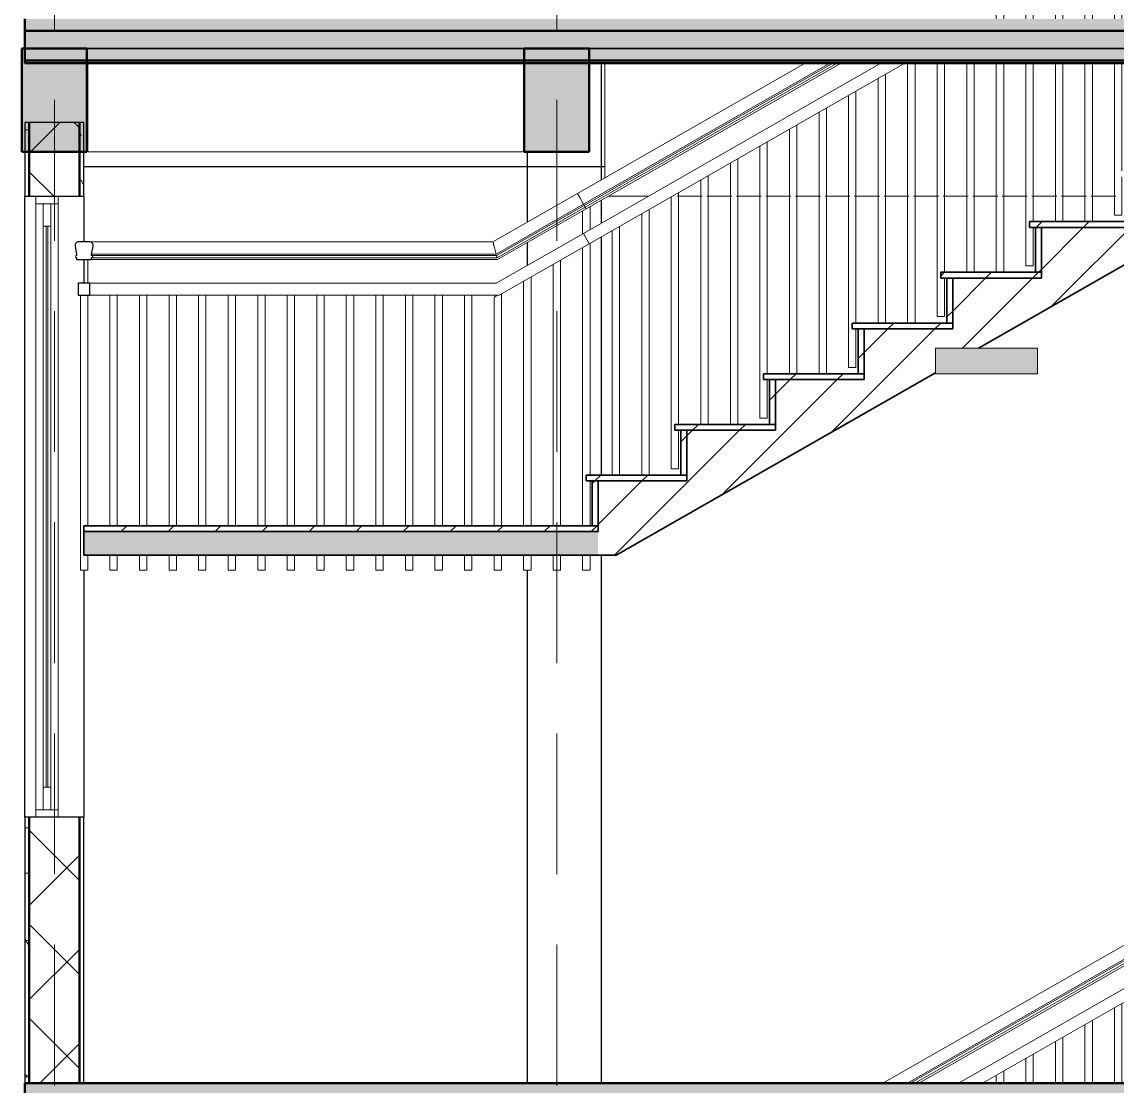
# Model space of a CAD drawing. Header units: millimetres. Extents: x -20510 to 108935, y -243239 to 20306.
# Drawn here: x 49990 to 53696, y -56510 to -52910 of the extents above; entities that cross this region are included whole.
import ezdxf

# ---------------------------------------------------------------- set-up
doc = ezdxf.new("R2010")
doc.units = ezdxf.units.MM
doc.linetypes.add('Hidden', pattern=[714.375, 476.25, -238.125])
for name, color, linetype, lineweight in [('A-DETL', 8, 'Continuous', 9), ('A-DETL-GENF', 8, 'Continuous', 18), ('A-FLOR', 7, 'Continuous', 9), ('A-FLOR-HRAL', 2, 'Continuous', 9), ('A-FLOR-MCUT', 7, 'Continuous', 50), ('A-FLOR-PATT', 8, 'Continuous', 9), ('A-GLAZ', 4, 'Continuous', 18), ('A-WALL', 7, 'Continuous', 25), ('A-WALL-PATT', 8, 'Continuous', 18), ('S-BEAM', 7, 'Continuous', 9), ('S-COLS', 7, 'Continuous', 25), ('S-FNDN', 7, 'Continuous', 9), ('S-GRID', 1, 'Continuous', 9), ('S-STRS', 2, 'Continuous', 18)]:
    doc.layers.add(name, color=color, linetype=linetype, lineweight=lineweight)
pattern_1 = [(0, (59370.136, -57999.29), (304.8, 76.2), [25.146, -203.454, 25.146, -203.454, -1219.2]), (0, (59370.136, -57999.29), (304.8, 76.2), [-457.2, 25.146, -432.054, 25.146, -203.454, -533.4]), (0, (59370.136, -57999.29), (304.8, 76.2), [-1143, 25.146, -127.254, 25.146, -355.854]), (120, (59484.436, -57961.19), (-218.39114, 225.86454), [25.146, -203.454, 25.146, -203.454, -1219.2]), (120, (59484.436, -57961.19), (-218.39114, 225.86454), [-457.2, 25.146, -432.054, 25.146, -203.454, -533.4]), (120, (59484.436, -57961.19), (-218.39114, 225.86454), [-1143, 25.146, -127.254, 25.146, -355.854]), (240, (59522.536, -57808.79), (-86.40886, -302.06454), [25.146, -203.454, 25.146, -203.454, -1219.2]), (240, (59522.536, -57808.79), (-86.40886, -302.06454), [-457.2, 25.146, -432.054, 25.146, -203.454, -533.4]), (240, (59522.536, -57808.79), (-86.40886, -302.06454), [-1143, 25.146, -127.254, 25.146, -355.854])]
pattern_2 = [(45, (59370.14, -57999.29), (-79.5495, 79.5495), [])]

# ---------------------------------------------------------------- blocks, each defined once
blk = doc.blocks.new('CUA SO 2 CANH NHOM KINH O O THOANG - K3_3100x2100-2404852-MẶT CẮT 3-3')
at = {"layer": 'A-GLAZ'}
for p, q in [((-14887, 3000), (-14963, 3000)), ((-14963, 3000), (-14963, 2975)), ((-14963, 2975), (-14887, 2975)), ((-14912.5, 2975), (-14937.5, 2975)), ((-14937.5, 2975), (-14937.5, 2899)), ((-14912.5, 2899), (-14912.5, 2975)), ((-14887, 2975), (-14887, 3000)), ((-14937.5, 2899), (-14912.5, 2899)), ((-14922.5, 2899), (-14927.5, 2899)), ((-14927.5, 2899), (-14927.5, 1001)), ((-14922.5, 1001), (-14922.5, 2899)), ((-14912.5, 1001), (-14937.5, 1001)), ((-14937.5, 1001), (-14937.5, 925)), ((-14927.5, 1001), (-14922.5, 1001)), ((-14912.5, 925), (-14912.5, 1001)), ((-14887, 925), (-14963, 925)), ((-14963, 925), (-14963, 900)), ((-14963, 900), (-14887, 900)), ((-14937.5, 925), (-14912.5, 925)), ((-14887, 900), (-14887, 925))]:
    blk.add_line(p, q, dxfattribs=at)
at = {"layer": 'A-GLAZ', "lineweight": 18}
for p, q in [((-14963, 2975), (-14963, 925)), ((-14887, 2975), (-14887, 925)), ((-14937.5, 2899), (-14937.5, 1001)), ((-14912.5, 2899), (-14912.5, 1001))]:
    blk.add_line(p, q, dxfattribs=at)
blk = doc.blocks.new('Railing - 25mm-V25-MẶT CẮT 3-3')
at = {"layer": 'A-FLOR-HRAL'}
for p, q in [((-11712.5, 7500), (-11712.5, 7527)), ((-11687.5, 7541.3), (-11687.5, 7500)), ((-11712.5, 6642.9), (-11712.5, 7350)), ((-11687.5, 7350), (-11687.5, 6642.9))]:
    blk.add_line(p, q, dxfattribs=at)
blk = doc.blocks.new('Railing - 25mm-V26-MẶT CẮT 3-3')
at = {"layer": 'A-FLOR-HRAL'}
for p, q in [((-11587.5, 7598.4), (-11587.5, 7500)), ((-11612.5, 7500), (-11612.5, 7584.1)), ((-11612.5, 6664.3), (-11612.5, 7350)), ((-11587.5, 7350), (-11587.5, 6814.3)), ((-11587.5, 6794.3), (-11587.5, 6664.3)), ((-11612.5, 6664.3), (-11600, 6664.3)), ((-11600, 6664.3), (-11587.5, 6664.3))]:
    blk.add_line(p, q, dxfattribs=at)
blk = doc.blocks.new('Railing - 25mm-V27-MẶT CẮT 3-3')
at = {"layer": 'A-FLOR-HRAL'}
for p, q in [((-11512.5, 7500), (-11512.5, 7641.3)), ((-11487.5, 7655.5), (-11487.5, 7500)), ((-11512.5, 6814.3), (-11512.5, 7350)), ((-11487.5, 7350), (-11487.5, 6814.3))]:
    blk.add_line(p, q, dxfattribs=at)
blk = doc.blocks.new('Railing - 25mm-V28-MẶT CẮT 3-3')
at = {"layer": 'A-FLOR-HRAL'}
for p, q in [((-11387.5, 7712.7), (-11387.5, 7500)), ((-11412.5, 7500), (-11412.5, 7698.4)), ((-11412.5, 6814.3), (-11412.5, 7350)), ((-11387.5, 7350), (-11387.5, 6814.3))]:
    blk.add_line(p, q, dxfattribs=at)
blk = doc.blocks.new('Railing - 25mm-V29-MẶT CẮT 3-3')
at = {"layer": 'A-FLOR-HRAL'}
for p, q in [((-11312.5, 7500), (-11312.5, 7755.5)), ((-11287.5, 7769.8), (-11287.5, 7500)), ((-11312.5, 6835.7), (-11312.5, 7350)), ((-11287.5, 7350), (-11287.5, 6985.7)), ((-11287.5, 6965.7), (-11287.5, 6835.7)), ((-11312.5, 6835.7), (-11300, 6835.7)), ((-11300, 6835.7), (-11287.5, 6835.7))]:
    blk.add_line(p, q, dxfattribs=at)
blk = doc.blocks.new('Railing - Railing-2370128-MẶT CẮT 3-3')
at = {"layer": 'A-FLOR-HRAL'}
for p, q in [((-10416, 8460.3), (-12096.6, 7500)), ((-10405.1, 8419.1), (-12013.4, 7500)), ((-10403.8, 8414.2), (-12003.7, 7500)), ((-10403.8, 8414.2), (-12003.7, 7500)), ((-11988.4, 7500), (-10401.8, 8406.6)), ((-10401.8, 8406.6), (-11988.4, 7500)), ((-10400, 8400), (-11975, 7500)), ((-10405.3, 8320), (-11840.3, 7500)), ((-10394.7, 8280), (-11759.7, 7500))]:
    blk.add_line(p, q, dxfattribs=at)
for name in ['Railing - 25mm-V29-MẶT CẮT 3-3', 'Railing - 25mm-V28-MẶT CẮT 3-3', 'Railing - 25mm-V27-MẶT CẮT 3-3', 'Railing - 25mm-V26-MẶT CẮT 3-3', 'Railing - 25mm-V25-MẶT CẮT 3-3']:
    blk.add_blockref(name, (0, 0))
blk = doc.blocks.new('Railing - 25mm-2368058-MẶT CẮT 3-3')
at = {"layer": 'A-FLOR-HRAL'}
blk.add_line((-14787.1, 2850), (-14787.1, 2770), dxfattribs=at)
blk = doc.blocks.new('Railing - 25mm-V40-MẶT CẮT 3-3')
at = {"layer": 'A-FLOR-HRAL'}
for p, q in [((-13087.8, 10464.1), (-13087.5, 10464.3)), ((-13087.5, 10464.3), (-13087.5, 10387.3)), ((-13112.5, 10373), (-13112.5, 10450)), ((-13087.5, 10341.3), (-13087.5, 9557.1)), ((-13112.5, 9385.7), (-13112.5, 10327)), ((-13087.5, 9537.1), (-13087.5, 9385.7)), ((-13112.5, 9235.7), (-13112.5, 9285.2)), ((-13087.5, 9285.2), (-13087.5, 9235.7)), ((-13112.5, 9235.7), (-13100, 9235.7)), ((-13100, 9235.7), (-13087.5, 9235.7))]:
    blk.add_line(p, q, dxfattribs=at)
blk = doc.blocks.new('Railing - 25mm-V41-MẶT CẮT 3-3')
at = {"layer": 'A-FLOR-HRAL'}
for p, q in [((-14812.1, 9235.7), (-14812.1, 10165.7)), ((-14787.1, 10165.7), (-14787.1, 9385.7)), ((-14787.1, 9285.2), (-14787.1, 9235.7)), ((-14812.1, 9235.7), (-14787.1, 9235.7))]:
    blk.add_line(p, q, dxfattribs=at)
blk = doc.blocks.new('Railing - 25mm-V42-MẶT CẮT 3-3')
at = {"layer": 'A-FLOR-HRAL'}
for p, q in [((-14712.1, 9385.7), (-14712.1, 10165.7)), ((-14687.1, 10165.7), (-14687.1, 9385.7)), ((-14712.1, 9235.7), (-14712.1, 9285.2)), ((-14687.1, 9285.2), (-14687.1, 9235.7)), ((-14712.1, 9235.7), (-14699.6, 9235.7)), ((-14699.6, 9235.7), (-14687.1, 9235.7))]:
    blk.add_line(p, q, dxfattribs=at)
blk = doc.blocks.new('Railing - 25mm-V43-MẶT CẮT 3-3')
at = {"layer": 'A-FLOR-HRAL'}
for p, q in [((-13412.1, 9385.7), (-13412.1, 10158.8)), ((-13387.1, 10170.1), (-13387.1, 9385.7)), ((-13412.1, 9235.7), (-13412.1, 9285.2)), ((-13387.1, 9285.2), (-13387.1, 9235.7)), ((-13412.1, 9235.7), (-13399.6, 9235.7)), ((-13399.6, 9235.7), (-13387.1, 9235.7))]:
    blk.add_line(p, q, dxfattribs=at)
at = {"layer": 'A-FLOR-HRAL', "flags": 128}
blk.add_lwpolyline([(-13412.1, 10158.8), (-13411.8, 10159), (-13409.4, 10160.4), (-13405, 10162.8), (-13400, 10165.7)], dxfattribs=at)
blk = doc.blocks.new('Railing - 25mm-V44-MẶT CẮT 3-3')
at = {"layer": 'A-FLOR-HRAL'}
for p, q in [((-13312.1, 9385.7), (-13312.1, 10212.9)), ((-13287.1, 10227.2), (-13287.1, 9385.7)), ((-13312.1, 9235.7), (-13312.1, 9285.2)), ((-13287.1, 9285.2), (-13287.1, 9235.7)), ((-13312.1, 9235.7), (-13299.6, 9235.7)), ((-13299.6, 9235.7), (-13287.1, 9235.7))]:
    blk.add_line(p, q, dxfattribs=at)
blk = doc.blocks.new('Railing - 25mm-V45-MẶT CẮT 3-3')
at = {"layer": 'A-FLOR-HRAL'}
for p, q in [((-13212.1, 9385.7), (-13212.1, 10270.1)), ((-13187.1, 10284.3), (-13187.1, 9385.7)), ((-13212.1, 9235.7), (-13212.1, 9285.2)), ((-13187.1, 9285.2), (-13187.1, 9235.7)), ((-13212.1, 9235.7), (-13199.6, 9235.7)), ((-13199.6, 9235.7), (-13187.1, 9235.7))]:
    blk.add_line(p, q, dxfattribs=at)
blk = doc.blocks.new('Railing - 25mm-2368061-MẶT CẮT 3-3')
at = {"layer": 'A-FLOR-HRAL'}
for p, q in [((-13012.5, 5957.1), (-13012.5, 6784.1)), ((-12987.5, 6798.4), (-12987.5, 5957.1))]:
    blk.add_line(p, q, dxfattribs=at)
blk = doc.blocks.new('Railing - 25mm-2368063-MẶT CẮT 3-3')
at = {"layer": 'A-FLOR-HRAL'}
for p, q in [((-12912.5, 5957.1), (-12912.5, 6841.3)), ((-12887.5, 6855.5), (-12887.5, 5957.1))]:
    blk.add_line(p, q, dxfattribs=at)
blk = doc.blocks.new('Railing - 25mm-V21-MẶT CẮT 3-3')
at = {"layer": 'A-FLOR-HRAL'}
for p, q in [((-12487.5, 7084.1), (-12487.5, 6300)), ((-12512.5, 6150), (-12512.5, 7069.8)), ((-12487.5, 6280), (-12487.5, 6150)), ((-12512.5, 6150), (-12500, 6150)), ((-12500, 6150), (-12487.5, 6150))]:
    blk.add_line(p, q, dxfattribs=at)
blk = doc.blocks.new('Railing - 25mm-V46-MẶT CẮT 3-3')
at = {"layer": 'A-FLOR-HRAL'}
for p, q in [((-12412.5, 9900), (-12412.5, 10727)), ((-12387.5, 10741.2), (-12387.5, 9900))]:
    blk.add_line(p, q, dxfattribs=at)
blk = doc.blocks.new('Railing - 25mm-V22-MẶT CẮT 3-3')
at = {"layer": 'A-FLOR-HRAL'}
for p, q in [((-12012.5, 6471.4), (-12012.5, 7350)), ((-11987.5, 7350), (-11987.5, 6471.4))]:
    blk.add_line(p, q, dxfattribs=at)
blk = doc.blocks.new('Railing - 25mm-V23-MẶT CẮT 3-3')
at = {"layer": 'A-FLOR-HRAL'}
for p, q in [((-11912.5, 6492.9), (-11912.5, 7350)), ((-11887.5, 7350), (-11887.5, 6642.9)), ((-11887.5, 6622.9), (-11887.5, 6492.9)), ((-11912.5, 6492.9), (-11900, 6492.9)), ((-11900, 6492.9), (-11887.5, 6492.9))]:
    blk.add_line(p, q, dxfattribs=at)
blk = doc.blocks.new('Railing - 25mm-V24-MẶT CẮT 3-3')
at = {"layer": 'A-FLOR-HRAL'}
for p, q in [((-11812.5, 6642.9), (-11812.5, 7350)), ((-11787.5, 7350), (-11787.5, 6642.9))]:
    blk.add_line(p, q, dxfattribs=at)
blk = doc.blocks.new('Railing - Railing-2370322-MẶT CẮT 3-3')
at = {"layer": 'A-FLOR-HRAL'}
for p, q in [((-12359.1, 10950), (-13129.9, 10509.5)), ((-12102.8, 10950), (-13109.9, 10374.5)), ((-12275.9, 10950), (-13109.5, 10473.7)), ((-12266.2, 10950), (-13107.1, 10469.5)), ((-12266.2, 10950), (-13107.1, 10469.5)), ((-13103.3, 10462.9), (-12250.9, 10950)), ((-12250.9, 10950), (-13103.3, 10462.9)), ((-12237.5, 10950), (-13100, 10457.1)), ((-12022.2, 10950), (-13090.1, 10339.8)), ((-13129.9, 10509.5), (-13416, 10346)), ((-13122.4, 10496.4), (-13129.9, 10509.5)), ((-13129.9, 10509.5), (-13122.4, 10496.4)), ((-13122.4, 10496.4), (-13109.5, 10473.7)), ((-13109.5, 10473.7), (-13122.4, 10496.4)), ((-13109.5, 10473.7), (-13405.1, 10304.8)), ((-13107.1, 10469.5), (-13403.8, 10299.9)), ((-13107.1, 10469.5), (-13403.8, 10299.9)), ((-13401.8, 10292.3), (-13103.3, 10462.9)), ((-13103.3, 10462.9), (-13401.8, 10292.3)), ((-13100, 10457.1), (-13400, 10285.7)), ((-13109.5, 10473.7), (-13107.1, 10469.5)), ((-13107.1, 10469.5), (-13109.5, 10473.7)), ((-13103.3, 10462.9), (-13107.1, 10469.5)), ((-13107.1, 10469.5), (-13103.3, 10462.9)), ((-13103.3, 10462.9), (-13100, 10457.1)), ((-13100, 10457.1), (-13103.3, 10462.9)), ((-13416, 10346), (-14781.6, 10346)), ((-13109.9, 10374.5), (-13405.3, 10205.7)), ((-13109.9, 10374.5), (-13090.1, 10339.8)), ((-13090.1, 10339.8), (-13109.9, 10374.5)), ((-13405.1, 10304.8), (-14774.2, 10304.8)), ((-13405.1, 10304.8), (-13412, 10330.9)), ((-13090.1, 10339.8), (-13394.7, 10165.7)), ((-13403.8, 10299.9), (-14774.2, 10299.9)), ((-13403.8, 10299.9), (-14774.2, 10299.9)), ((-14774.2, 10292.3), (-13401.8, 10292.3)), ((-13401.8, 10292.3), (-14774.2, 10292.3)), ((-13400, 10285.7), (-14774.2, 10285.7)), ((-13405.3, 10205.7), (-14779.6, 10205.7)), ((-13394.7, 10165.7), (-14779.6, 10165.7))]:
    blk.add_line(p, q, dxfattribs=at)
at = {"layer": 'A-FLOR-HRAL', "lineweight": 25}
for p, q in [((-14781.6, 10346), (-14817.6, 10346)), ((-14830, 10330.9), (-14825, 10304.8)), ((-14825, 10304.8), (-14825, 10299.9)), ((-14774.2, 10304.8), (-14769.2, 10330.9)), ((-14774.2, 10299.9), (-14774.2, 10304.8)), ((-14825, 10292.3), (-14825, 10285.7)), ((-14825, 10285.7), (-14774.2, 10285.7)), ((-14774.2, 10285.7), (-14774.2, 10292.3)), ((-14819.6, 10205.7), (-14819.6, 10165.7)), ((-14779.6, 10205.7), (-14819.6, 10205.7)), ((-14779.6, 10165.7), (-14779.6, 10205.7)), ((-14819.6, 10165.7), (-14779.6, 10165.7))]:
    blk.add_line(p, q, dxfattribs=at)
at = {"layer": 'A-FLOR-HRAL', "flags": 128}
for points in [[(-14772, 10341.6), (-14772.9, 10342.6), (-14775.5, 10344.5), (-14778.5, 10345.6), (-14781.6, 10346)], [(-14769.2, 10330.9), (-14769, 10334.1), (-14769.6, 10337.3), (-14770.9, 10340.1), (-14771.7, 10341.3)], [(-14774.2, 10292.3), (-14773.2, 10292.5), (-14772.3, 10292.9), (-14771.5, 10293.5), (-14770.9, 10294.2), (-14770.5, 10295.2), (-14770.4, 10296.1), (-14770.5, 10297.1), (-14770.9, 10298), (-14771.5, 10298.8), (-14772.3, 10299.4), (-14773.2, 10299.8), (-14774.2, 10299.9)]]:
    blk.add_lwpolyline(points, dxfattribs=at)
at = {"layer": 'A-FLOR-HRAL', "lineweight": 25}
for centre, radius, start, end in [((-14817.6, 10333.3), 12.7, 90, 190.8855), ((-14781.6, 10333.3), 12.7, 349.1145, 90), ((-14825, 10296.1), 3.8, 90, 270), ((-14774.2, 10296.1), 3.8, 270, 90)]:
    blk.add_arc(centre, radius, start, end, dxfattribs=at)
at = {"layer": 'A-FLOR-HRAL'}
for points, knots in [([(-13412, 10330.9), (-13412.3, 10332), (-13412.9, 10334.1), (-13413.7, 10337.3), (-13414.5, 10340.2), (-13415.4, 10343.5), (-13415.9, 10345.6), (-13416, 10346), (-13416, 10346)], [0, 0, 0, 0, 0.142857, 0.285714, 0.428571, 0.571429, 0.857143, 1, 1, 1, 1]), ([(-13401.8, 10292.3), (-13401.8, 10292.3), (-13401.8, 10292.6), (-13402, 10293.4), (-13402.3, 10294.2), (-13402.5, 10295.2), (-13402.8, 10296.1), (-13403, 10297.1), (-13403.3, 10298.1), (-13403.5, 10298.9), (-13403.7, 10299.5), (-13403.8, 10299.9), (-13403.8, 10299.9), (-13403.8, 10299.9)], [0, 0, 0, 0, 0.166667, 0.25, 0.333333, 0.416667, 0.5, 0.583333, 0.666667, 0.75, 0.833333, 0.916667, 1, 1, 1, 1])]:
    blk.add_open_spline(points, degree=3, knots=knots, dxfattribs=at)
for name, p in [('Railing - 25mm-V29-MẶT CẮT 3-3', (0, 3600)), ('Railing - 25mm-V28-MẶT CẮT 3-3', (0, 3600)), ('Railing - 25mm-V27-MẶT CẮT 3-3', (0, 3600)), ('Railing - 25mm-V26-MẶT CẮT 3-3', (0, 3600)), ('Railing - 25mm-V25-MẶT CẮT 3-3', (0, 3600)), ('Railing - 25mm-V22-MẶT CẮT 3-3', (0, 3600)), ('Railing - 25mm-V23-MẶT CẮT 3-3', (0, 3600)), ('Railing - 25mm-V24-MẶT CẮT 3-3', (0, 3600)), ('Railing - 25mm-2368061-MẶT CẮT 3-3', (900, 4114.3)), ('Railing - 25mm-V21-MẶT CẮT 3-3', (300, 3771.4)), ('Railing - 25mm-2368063-MẶT CẮT 3-3', (600, 3942.9)), ('Railing - 25mm-V46-MẶT CẮT 3-3', (0, 0)), ('Railing - 25mm-V21-MẶT CẮT 3-3', (0, 3600)), ('Railing - 25mm-2368063-MẶT CẮT 3-3', (300, 3771.4)), ('Railing - 25mm-2368061-MẶT CẮT 3-3', (300, 3771.4)), ('Railing - 25mm-V21-MẶT CẮT 3-3', (-300, 3428.6)), ('Railing - 25mm-V40-MẶT CẮT 3-3', (0, 0)), ('Railing - 25mm-2368063-MẶT CẮT 3-3', (0, 3600)), ('Railing - 25mm-2368061-MẶT CẮT 3-3', (0, 3600)), ('Railing - 25mm-2368058-MẶT CẮT 3-3', (0, 7435.7)), ('Railing - 25mm-V45-MẶT CẮT 3-3', (0, 0)), ('Railing - 25mm-V44-MẶT CẮT 3-3', (0, 0)), ('Railing - 25mm-V41-MẶT CẮT 3-3', (0, 0)), ('Railing - 25mm-V42-MẶT CẮT 3-3', (0, 0)), ('Railing - 25mm-V42-MẶT CẮT 3-3', (100, 0)), ('Railing - 25mm-V42-MẶT CẮT 3-3', (200, 0)), ('Railing - 25mm-V42-MẶT CẮT 3-3', (300, 0)), ('Railing - 25mm-V42-MẶT CẮT 3-3', (400, 0)), ('Railing - 25mm-V42-MẶT CẮT 3-3', (500, 0)), ('Railing - 25mm-V42-MẶT CẮT 3-3', (600, 0)), ('Railing - 25mm-V42-MẶT CẮT 3-3', (700, 0)), ('Railing - 25mm-V42-MẶT CẮT 3-3', (800, 0)), ('Railing - 25mm-V42-MẶT CẮT 3-3', (900, 0)), ('Railing - 25mm-V42-MẶT CẮT 3-3', (1000, 0)), ('Railing - 25mm-V42-MẶT CẮT 3-3', (1100, 0)), ('Railing - 25mm-V42-MẶT CẮT 3-3', (1200, 0)), ('Railing - 25mm-V43-MẶT CẮT 3-3', (0, 0))]:
    blk.add_blockref(name, p)
blk = doc.blocks.new('dam betong - 220X350-2382505-MẶT CẮT 3-3')
at = {"layer": 'S-BEAM'}
blk.add_hatch(color=256, dxfattribs=at).paths.add_polyline_path([(-14790, 3450), (-14790, 3800), (-15010, 3800), (-15010, 3450), (-14962.4, 3450)])
at = {"layer": 'S-BEAM', "lineweight": 50}
for p, q in [((-14790, 3800), (-15010, 3800)), ((-15010, 3800), (-15010, 3450)), ((-14790, 3450), (-14790, 3800)), ((-15010, 3450), (-14790, 3450))]:
    blk.add_line(p, q, dxfattribs=at)
blk = doc.blocks.new('M_Concrete-Rectangular-Column - COT200X250-V54-MẶT CẮT 3-3')
at = {"layer": 'S-COLS'}
for p, q in [((-13050, 10950), (-13050, 10555.2)), ((-13300, 10650), (-13300, 10412.3)), ((-13050, 10485.7), (-13050, 10408.7)), ((-13300, 10342.9), (-13300, 10265.9)), ((-13050, 10362.7), (-13050, 9557.1)), ((-13050, 9285.2), (-13050, 7500)), ((-13300, 9235.7), (-13300, 7500))]:
    blk.add_line(p, q, dxfattribs=at)

msp = doc.modelspace()

# ---------------------------------------------------------------- hatches: boundary and pattern name
at = {"layer": 'A-DETL-GENF'}
msp.add_hatch(color=7, dxfattribs=at).paths.add_polyline_path([(53312.3, -54100), (53427.2, -54100), (53427.2, -54013.7), (53082.2, -54013.7), (53082.2, -54100), (53148.6, -54100)])
at = {"layer": 'A-FLOR-PATT'}
for points in [[(65100.4, -52940), (65100.4, -52900), (50000, -52900), (50000, -52940), (64937.3, -52940)], [(50000, -53040), (65100.4, -53040), (65100.4, -52940), (50000, -52940)], [(64773.6, -56540), (65100.4, -56540), (65100.4, -56500), (50000, -56500), (50000, -56540), (64446.1, -56540)]]:
    msp.add_hatch(color=256, dxfattribs=at).paths.add_polyline_path(points)
at = {"layer": 'A-FLOR-PATT', "lineweight": 18}
msp.add_hatch(color=256, dxfattribs=at).paths.add_polyline_path([(65100.4, -53050), (65100.4, -53040), (50000, -53040), (50000, -53050), (64937.3, -53050)])
at = {"layer": 'A-WALL-PATT', "lineweight": 18}
h = msp.add_hatch(dxfattribs=at)
h.set_pattern_fill('FP_1', color=256, style=0, pattern_type=2)
h.set_pattern_definition(pattern_1)
h.paths.add_polyline_path([(50000, -56500), (50015, -56500), (50015, -55600), (50000, -55600)])
h.paths.add_polyline_path([(50015, -53500), (50015, -53250), (50000, -53250), (50000, -53500)])
h = msp.add_hatch(dxfattribs=at)
h.set_pattern_fill('FP_2', color=256, style=0, pattern_type=2)
h.set_pattern_definition([(45, (59370.14, -57999.3), (-159.099, 159.099), []), (135, (59370.14, -57999.3), (-159.099, -159.099), [])])
h.paths.add_polyline_path([(50015, -56500), (50185, -56500), (50185, -55600), (50015, -55600)])
h.paths.add_polyline_path([(50015, -53500), (50185, -53500), (50185, -53250), (50015, -53250)])
h = msp.add_hatch(dxfattribs=at)
h.set_pattern_fill('FP_1', color=256, style=0, pattern_type=2)
h.set_pattern_definition(pattern_1)
h.paths.add_polyline_path([(50185, -56500), (50200, -56500), (50200, -55600), (50185, -55600), (50185, -55773.7)])
h.paths.add_polyline_path([(50200, -53500), (50200, -53250), (50185, -53250), (50185, -53500)])
at = {"layer": 'S-BEAM'}
msp.add_hatch(color=256, dxfattribs=at).paths.add_polyline_path([(51690, -53350), (51910, -53350), (51910, -53000), (51690, -53000), (51690, -53126.5)])
at = {"layer": 'S-STRS', "lineweight": 18}
h = msp.add_hatch(dxfattribs=at)
h.set_pattern_fill('FP_3', color=256, style=0, pattern_type=2)
h.set_pattern_definition(pattern_2)
h.paths.add_polyline_path([(51940, -54714.3), (52002.4, -54713.8), (53082.2, -54096.8), (53082.2, -54013.7), (53227.6, -54013.7), (54900, -53058), (54900, -52920), (54640, -52920), (54640, -53091.4), (54340, -53091.4), (54340, -53262.9), (54040, -53262.9), (54040, -53434.3), (53740, -53434.3), (53740, -53605.7), (53440, -53605.7), (53440, -53777.1), (53140, -53777.1), (53140, -53948.6), (52840, -53948.6), (52840, -54120), (52540, -54120), (52540, -54291.4), (52240, -54291.4), (52240, -54462.9), (51940, -54462.9), (51940, -54648.6)])
h = msp.add_hatch(dxfattribs=at)
h.set_pattern_fill('FP_3', color=256, style=0, pattern_type=2)
h.set_pattern_definition(pattern_2)
h.paths.add_polyline_path([(53721.6, -53605.7), (53740, -53605.7), (53740, -53585.7), (53400, -53585.7), (53400, -53605.7), (53639.8, -53605.7)])
h = msp.add_hatch(dxfattribs=at)
h.set_pattern_fill('FP_3', color=256, style=0, pattern_type=2)
h.set_pattern_definition(pattern_2)
h.paths.add_polyline_path([(53420, -53757.1), (53440, -53757.1), (53440, -53605.7), (53420, -53605.7), (53420, -53722.1)])
h = msp.add_hatch(dxfattribs=at)
h.set_pattern_fill('FP_3', color=256, style=0, pattern_type=2)
h.set_pattern_definition(pattern_2)
h.paths.add_polyline_path([(53394.2, -53777.1), (53440, -53777.1), (53440, -53757.1), (53100, -53757.1), (53100, -53777.1), (53312.3, -53777.1)])
h = msp.add_hatch(dxfattribs=at)
h.set_pattern_fill('FP_3', color=256, style=0, pattern_type=2)
h.set_pattern_definition(pattern_2)
h.paths.add_polyline_path([(53140, -53928.6), (53140, -53777.1), (53120, -53777.1), (53120, -53928.6)])
h = msp.add_hatch(dxfattribs=at)
h.set_pattern_fill('FP_3', color=256, style=0, pattern_type=2)
h.set_pattern_definition(pattern_2)
h.paths.add_polyline_path([(53066.7, -53948.6), (53140, -53948.6), (53140, -53928.6), (52800, -53928.6), (52800, -53948.6), (52984.8, -53948.6)])
h = msp.add_hatch(dxfattribs=at)
h.set_pattern_fill('FP_3', color=256, style=0, pattern_type=2)
h.set_pattern_definition(pattern_2)
h.paths.add_polyline_path([(52821.1, -54100), (52840, -54100), (52840, -53948.6), (52820, -53948.6), (52820, -54100)])
h = msp.add_hatch(dxfattribs=at)
h.set_pattern_fill('FP_3', color=256, style=0, pattern_type=2)
h.set_pattern_definition(pattern_2)
h.paths.add_polyline_path([(52500, -54120), (52840, -54119.2), (52840, -54100), (52500, -54100), (52500, -54119.2)])
h = msp.add_hatch(dxfattribs=at)
h.set_pattern_fill('FP_3', color=256, style=0, pattern_type=2)
h.set_pattern_definition(pattern_2)
h.paths.add_polyline_path([(52520, -54271.4), (52540, -54271.4), (52540, -54120), (52520, -54120), (52520, -54251.6)])
h = msp.add_hatch(dxfattribs=at)
h.set_pattern_fill('FP_3', color=256, style=0, pattern_type=2)
h.set_pattern_definition(pattern_2)
h.paths.add_polyline_path([(52493.6, -54291.4), (52540, -54291.4), (52540, -54271.4), (52200, -54271.4), (52200, -54291.4), (52411.8, -54291.4)])
h = msp.add_hatch(dxfattribs=at)
h.set_pattern_fill('FP_3', color=256, style=0, pattern_type=2)
h.set_pattern_definition(pattern_2)
h.paths.add_polyline_path([(52220, -54442.9), (52240, -54442.9), (52240, -54291.4), (52220, -54291.4), (52220, -54383.9)])
h = msp.add_hatch(dxfattribs=at)
h.set_pattern_fill('FP_3', color=256, style=0, pattern_type=2)
h.set_pattern_definition(pattern_2)
h.paths.add_polyline_path([(52125.2, -54462.9), (52240, -54462.9), (52240, -54442.9), (51900, -54442.9), (51900, -54462.9), (52084.3, -54462.9)])
h = msp.add_hatch(dxfattribs=at)
h.set_pattern_fill('FP_3', color=256, style=0, pattern_type=2)
h.set_pattern_definition(pattern_2)
h.paths.add_polyline_path([(51920.6, -54614.3), (51940, -54614.3), (51940, -54462.9), (51920, -54462.9), (51920, -54614.3)])
h = msp.add_hatch(dxfattribs=at)
h.set_pattern_fill('FP_3', color=256, style=0, pattern_type=2)
h.set_pattern_definition(pattern_2)
h.paths.add_polyline_path([(51920.6, -54634.3), (51940, -54634.3), (51940, -54614.3), (50200, -54614.3), (50200, -54634.3), (51900.1, -54634.3)])
at = {"layer": 'S-STRS'}
msp.add_hatch(color=256, dxfattribs=at).paths.add_polyline_path([(50200, -54714.3), (51940, -54714.3), (51940, -54634.3), (50200, -54634.3), (50200, -54648.6)])

# ---------------------------------------------------------------- linework, layer by layer
at = {"layer": 'A-DETL'}
for p, q in [((53427.2, -54013.7), (53082.2, -54013.7)), ((53082.2, -54013.7), (53082.2, -54100)), ((53427.2, -54100), (53427.2, -54013.7)), ((53082.2, -54100), (53427.2, -54100))]:
    msp.add_line(p, q, dxfattribs=at)
at = {"layer": 'A-FLOR', "color": 250, "lineweight": 50}
for p, q in [((50000, -52900), (50000, -53050)), ((50000, -53050), (65100.4, -53050)), ((65100.4, -56500), (50000, -56500)), ((50000, -56500), (50000, -56650))]:
    msp.add_line(p, q, dxfattribs=at)
at = {"layer": 'A-FLOR-MCUT'}
for p, q in [((65100.4, -52940), (50000, -52940)), ((65100.4, -53040), (50000, -53040))]:
    msp.add_line(p, q, dxfattribs=at)
at = {"layer": 'A-WALL', "lineweight": 25}
for p, q in [((50200, -53250), (50000, -53250)), ((50000, -53250), (50000, -53500)), ((50200, -53500), (50200, -53250)), ((50000, -53500), (50200, -53500)), ((50200, -55600), (50000, -55600)), ((50000, -55600), (50000, -56500)), ((50200, -56500), (50200, -55600))]:
    msp.add_line(p, q, dxfattribs=at)
at = {"layer": 'A-WALL', "lineweight": 50}
for p, q in [((50015, -53250), (50015, -53500)), ((50185, -53250), (50185, -53500)), ((50015, -55600), (50015, -56500)), ((50185, -55600), (50185, -56500))]:
    msp.add_line(p, q, dxfattribs=at)
at = {"layer": 'A-WALL'}
for p, q in [((51962.7, -53400), (50200, -53400)), ((50000, -55600), (50000, -53500)), ((50200, -53500), (50200, -53654)), ((50200, -53714.3), (50200, -53794.3)), ((50200, -54764.3), (50200, -55600))]:
    msp.add_line(p, q, dxfattribs=at)
at = {"layer": 'S-BEAM', "lineweight": 50}
for p, q in [((51910, -53000), (51690, -53000)), ((51690, -53000), (51690, -53350)), ((51910, -53350), (51910, -53000)), ((51690, -53350), (51910, -53350))]:
    msp.add_line(p, q, dxfattribs=at)
at = {"layer": 'S-BEAM'}
for p, q in [((50212.7, -53350), (50212.7, -53050)), ((51687.3, -53050), (51687.3, -53350)), ((51962.7, -53437.6), (51962.7, -53050)), ((51687.3, -53350), (50212.7, -53350)), ((52109.7, -53500), (51975, -53500)), ((52192, -53500), (52190.3, -53500)), ((52292.1, -53500), (52208, -53500)), ((52392.1, -53500), (52307.9, -53500)), ((52492.1, -53500), (52407.9, -53500)), ((52592.1, -53500), (52507.9, -53500)), ((52692.2, -53500), (52607.8, -53500)), ((52792.2, -53500), (52707.8, -53500)), ((52892.2, -53500), (52807.8, -53500)), ((52992.3, -53500), (52907.8, -53500)), ((53092.3, -53500), (53007.7, -53500)), ((53192.3, -53500), (53107.7, -53500)), ((53292.3, -53500), (53207.7, -53500)), ((53392.4, -53500), (53307.7, -53500)), ((53492.4, -53500), (53407.6, -53500)), ((53592.4, -53500), (53507.6, -53500)), ((53692.5, -53500), (53607.6, -53500))]:
    msp.add_line(p, q, dxfattribs=at)
at = {"layer": 'S-FNDN', "lineweight": 35}
msp.add_line((50000, -53000), (65100.4, -53000), dxfattribs=at)
at = {"layer": 'S-GRID', "linetype": 'Hidden'}
for p, q in [((50100, -67223.2), (50100, -46442.8)), ((51800, -67223.2), (51800, -46442.8))]:
    msp.add_line(p, q, dxfattribs=at)
at = {"layer": 'S-STRS', "lineweight": 35}
for p, q in [((53227.6, -54013.7), (54900, -53058)), ((53740, -53585.7), (53400, -53585.7)), ((53400, -53585.7), (53400, -53605.7)), ((53400, -53605.7), (53740, -53605.7)), ((53420, -53605.7), (53420, -53757.1)), ((53440, -53605.7), (53420, -53605.7)), ((53740, -53605.7), (53440, -53605.7)), ((53440, -53605.7), (53440, -53777.1)), ((53440, -53757.1), (53440, -53605.7)), ((53440, -53757.1), (53100, -53757.1)), ((53100, -53757.1), (53100, -53777.1)), ((53100, -53777.1), (53440, -53777.1)), ((53120, -53777.1), (53120, -53928.6)), ((53140, -53777.1), (53120, -53777.1)), ((53440, -53777.1), (53140, -53777.1)), ((53140, -53777.1), (53140, -53948.6)), ((53140, -53928.6), (53140, -53777.1)), ((53420, -53757.1), (53440, -53757.1)), ((53440, -53777.1), (53440, -53757.1)), ((53140, -53928.6), (52800, -53928.6)), ((52800, -53928.6), (52800, -53948.6)), ((52800, -53948.6), (53140, -53948.6)), ((52820, -53948.6), (52820, -54100)), ((52840, -53948.6), (52820, -53948.6)), ((53140, -53948.6), (52840, -53948.6)), ((52840, -53948.6), (52840, -54120)), ((52840, -54100), (52840, -53948.6)), ((53120, -53928.6), (53140, -53928.6)), ((53140, -53948.6), (53140, -53928.6)), ((52001.6, -54714.3), (53082.2, -54096.8)), ((52840, -54100), (52500, -54100)), ((52500, -54100), (52500, -54120)), ((52820, -54100), (52840, -54100)), ((52840, -54120), (52840, -54100)), ((52500, -54120), (52840, -54120)), ((52520, -54120), (52520, -54271.4)), ((52540, -54120), (52520, -54120)), ((52840, -54120), (52540, -54120)), ((52540, -54120), (52540, -54291.4)), ((52540, -54271.4), (52540, -54120)), ((52540, -54271.4), (52200, -54271.4)), ((52200, -54271.4), (52200, -54291.4)), ((52200, -54291.4), (52540, -54291.4)), ((52220, -54291.4), (52220, -54442.9)), ((52240, -54291.4), (52220, -54291.4)), ((52540, -54291.4), (52240, -54291.4)), ((52240, -54291.4), (52240, -54462.9)), ((52240, -54442.9), (52240, -54291.4)), ((52520, -54271.4), (52540, -54271.4)), ((52540, -54291.4), (52540, -54271.4)), ((52240, -54442.9), (51900, -54442.9)), ((51900, -54442.9), (51900, -54462.9)), ((52220, -54442.9), (52240, -54442.9)), ((52240, -54462.9), (52240, -54442.9)), ((51900, -54462.9), (52240, -54462.9)), ((51920, -54462.9), (51920, -54614.3)), ((51940, -54462.9), (51920, -54462.9)), ((52240, -54462.9), (51940, -54462.9)), ((51940, -54462.9), (51940, -54634.3)), ((51940, -54614.3), (51940, -54462.9)), ((51940, -54614.3), (50200, -54614.3)), ((50200, -54614.3), (50200, -54634.3)), ((51920, -54614.3), (51940, -54614.3)), ((51940, -54634.3), (51940, -54614.3)), ((51940, -54634.3), (50200, -54634.3)), ((50200, -54634.3), (50200, -54714.3)), ((50200, -54634.3), (51940, -54634.3)), ((50200, -54714.3), (51940, -54714.3)), ((51940, -54714.3), (52001.6, -54714.3))]:
    msp.add_line(p, q, dxfattribs=at)

# ---------------------------------------------------------------- block references
at = {"layer": 'A-FLOR-HRAL'}
for name in ['Railing - Railing-2370322-MẶT CẮT 3-3', 'Railing - Railing-2370128-MẶT CẮT 3-3']:
    msp.add_blockref(name, (65000, -64000), dxfattribs=at)
at = {"layer": 'A-GLAZ', "lineweight": 18}
msp.add_blockref('CUA SO 2 CANH NHOM KINH O O THOANG - K3_3100x2100-2404852-MẶT CẮT 3-3', (65000, -56500), dxfattribs=at)
at = {"layer": 'S-BEAM'}
msp.add_blockref('dam betong - 220X350-2382505-MẶT CẮT 3-3', (65000, -56800), dxfattribs=at)
at = {"layer": 'S-COLS'}
msp.add_blockref('M_Concrete-Rectangular-Column - COT200X250-V54-MẶT CẮT 3-3', (65000, -64000), dxfattribs=at)

doc.saveas('drawing.dxf')
